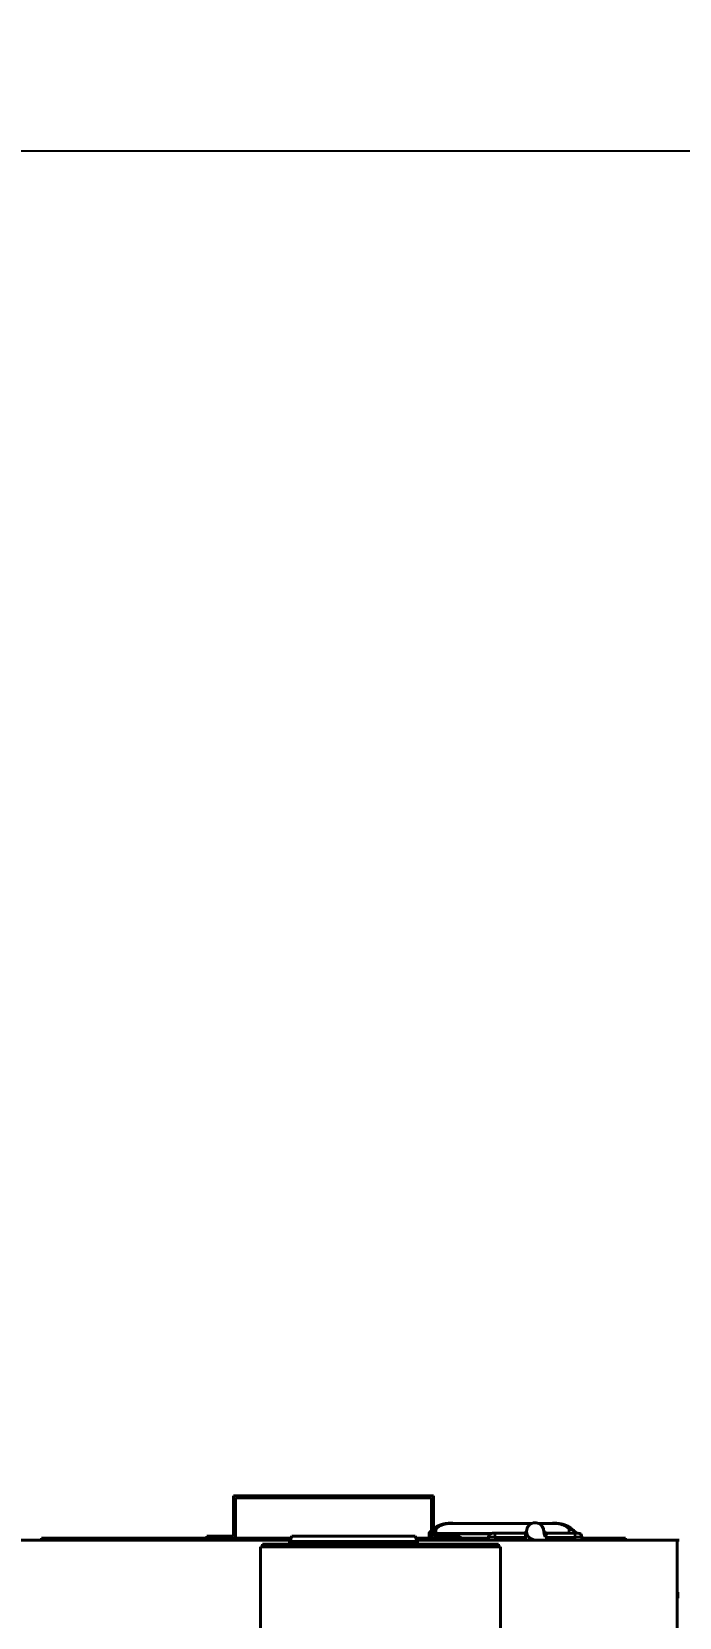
# Model space of a CAD drawing. Header units: millimetres. Extents: x 0 to 11890, y 0 to 8410.
# Drawn here: x 5685 to 6170, y 6522 to 7709 of the extents above; entities that cross this region are included whole.
import ezdxf

# ---------------------------------------------------------------- set-up
doc = ezdxf.new("R2010")
doc.units = ezdxf.units.MM
doc.header["$LTSCALE"] = 10
for name, color, linetype, lineweight in [('가시적인 것(ISO)', 3, 'Continuous', 40), ('가시적인 좁은 것(ISO)', 3, 'Continuous', 35), ('치수(ISO)', 2, 'Continuous', 25)]:
    doc.layers.add(name, color=color, linetype=linetype, lineweight=lineweight)
doc.styles.add('치수 텍스트_PSTEK_POSCO', font='isocp.shx')
doc.dimstyles.new('치수_PSTEK_POSCO', dxfattribs={"dimscale": 10, "dimtxt": 3, "dimasz": 2, "dimexe": 2, "dimexo": 2.5, "dimgap": 1, "dimtad": 1, "dimrnd": 1e-08, "dimdsep": 46, "dimtxsty": '치수 텍스트_PSTEK_POSCO', "dimcen": 0.09, "dimdle": 10, "dimclrd": 7, "dimclre": 7, "dimclrt": 2, "dimadec": 1, "dimazin": 2, "dimtfac": 1, "dimtmove": 0, "dimatfit": 3, "dimfxl": 0, "dimtolj": 1, "dimlwd": -1, "dimlwe": -1, "dimarcsym": 0})

# ---------------------------------------------------------------- blocks, each defined once
blk = doc.blocks.new('*D33')
at = {"layer": 'Defpoints', "color": 0}
for p in [(2184.8, 7619.6), (8116.8, 6944.6), (2184.8, 6219.6)]:
    blk.add_point(p, dxfattribs=at)
at = {"layer": '치수(ISO)', "color": 7}
for p, q in [((2184.8, 6269.6), (2184.8, 7659.6)), ((8116.8, 6994.6), (8116.8, 7659.6)), ((8076.8, 7619.6), (2224.8, 7619.6))]:
    blk.add_line(p, q, dxfattribs=at)
for points in [[(2224.8, 7626.3), (2224.8, 7612.9), (2184.8, 7619.6)], [(8076.8, 7626.3), (8076.8, 7612.9), (8116.8, 7619.6)]]:
    blk.add_solid(points, dxfattribs=at)
at = {"layer": '치수(ISO)', "color": 2, "insert": (5073.9, 7669.6), "char_height": 60, "attachment_point": 4, "style": '치수 텍스트_PSTEK_POSCO'}
blk.add_mtext('\\A1;5932', dxfattribs=at)

msp = doc.modelspace()

# ---------------------------------------------------------------- linework, layer by layer
at = {"layer": '가시적인 것(ISO)'}
for p, q in [((5836.076, 6612.597), (5836.076, 6582.597)), ((5986.076, 6612.597), (5836.076, 6612.597)), ((5837.576, 6611.097), (5984.576, 6611.097)), ((5837.576, 6581.097), (5837.576, 6611.097)), ((5984.576, 6611.097), (5984.576, 6581.097)), ((5986.076, 6582.597), (5986.076, 6612.597)), ((6000.429, 6592.097), (5997.026, 6592.097)), ((6059.45, 6591.926), (6002.826, 6591.926)), ((6072.826, 6591.926), (6065.203, 6591.926)), ((6078.627, 6592.097), (6075.224, 6592.097)), ((5203.826, 6579.597), (5878.537, 6579.597)), ((5695.076, 6581.097), (5692.076, 6581.097)), ((5692.076, 6581.097), (5692.076, 6579.597)), ((5695.076, 6579.597), (5695.076, 6581.097)), ((5719.076, 6581.097), (5695.076, 6581.097)), ((5719.076, 6581.097), (5721.076, 6581.097)), ((5719.076, 6579.597), (5719.076, 6581.097)), ((5721.076, 6581.097), (5879.229, 6581.097)), ((5721.076, 6581.097), (5721.076, 6579.597)), ((5816.076, 6582.597), (5816.076, 6581.097)), ((5836.076, 6582.597), (5816.076, 6582.597)), ((5879.076, 6580.766), (5878.076, 6578.597)), ((5878.076, 6578.597), (5878.076, 6576.597)), ((5879.076, 6578.597), (5878.076, 6578.597)), ((5879.92, 6582.597), (5879.076, 6580.766)), ((5973.076, 6578.597), (5879.076, 6578.597)), ((5879.92, 6582.597), (5972.232, 6582.597)), ((5972.232, 6582.597), (5973.076, 6580.766)), ((5972.924, 6581.097), (6027.326, 6581.097)), ((5973.076, 6580.766), (5974.076, 6578.597)), ((5974.076, 6578.597), (5973.076, 6578.597)), ((5973.615, 6579.597), (6168.826, 6579.597)), ((5974.076, 6578.597), (5974.076, 6576.597)), ((5982.826, 6581.308), (5982.826, 6585.109)), ((5982.826, 6581.097), (5982.826, 6581.308)), ((6006.076, 6582.597), (5986.076, 6582.597)), ((6006.076, 6581.097), (6006.076, 6582.597)), ((6027.326, 6581.797), (6027.326, 6579.597)), ((6032.326, 6584.797), (6030.326, 6584.797)), ((6032.326, 6584.797), (6055.126, 6584.797)), ((6055.126, 6581.797), (6055.126, 6584.797)), ((6055.126, 6579.597), (6055.126, 6581.797)), ((6070.798, 6584.797), (6092.326, 6584.797)), ((6094.326, 6584.797), (6092.326, 6584.797)), ((6092.826, 6585.109), (6092.826, 6584.797)), ((6097.326, 6579.597), (6097.326, 6581.797)), ((6097.326, 6581.097), (6101.076, 6581.097)), ((6101.076, 6581.097), (6103.076, 6581.097)), ((6101.076, 6579.597), (6101.076, 6581.097)), ((6127.076, 6581.097), (6103.076, 6581.097)), ((6103.076, 6581.097), (6103.076, 6579.597)), ((6130.076, 6581.097), (6127.076, 6581.097)), ((6127.076, 6581.097), (6127.076, 6579.597)), ((6130.076, 6579.597), (6130.076, 6581.097)), ((6168.826, 6579.597), (6170.326, 6579.597)), ((6168.826, 5809.597), (6168.826, 6579.597)), ((5856.326, 6574.597), (5856.326, 6404.597)), ((6036.326, 6574.597), (5856.326, 6574.597)), ((5857.826, 6576.597), (5857.826, 6574.597)), ((5857.826, 6576.597), (6034.826, 6576.597)), ((6034.826, 6576.597), (6034.826, 6574.597)), ((6036.326, 6574.597), (6036.326, 6404.597)), ((6170.326, 6539.597), (6168.826, 6539.597)), ((6168.826, 6537.597), (6170.326, 6537.597))]:
    msp.add_line(p, q, dxfattribs=at)
for centre, radius, start, end in [((6062.326, 6586.097), 6.5, 357.977759, 270), ((6030.326, 6581.797), 3, 90, 180), ((6053.855, 6586.797), 2, 270, 355.276174), ((6070.798, 6586.797), 2, 234.025126, 269.999092), ((6094.326, 6581.797), 3, 0, 90)]:
    msp.add_arc(centre, radius, start, end, dxfattribs=at)
for centre, start_param, end_param in [((6002.826, 6594.513), 4.38986158, 4.71238898), ((6072.826, 6594.513), 4.71238898, 5.03491638)]:
    msp.add_ellipse(centre, major_axis=(6, 0), ratio=0.43110948, start_param=start_param, end_param=end_param, dxfattribs=at)
for points, knots in [([(5986.076, 6588.118), (5986.15, 6588.178), (5986.225, 6588.237), (5986.301, 6588.297), (5986.305, 6588.301), (5986.31, 6588.305), (5986.315, 6588.309), (5986.396, 6588.373), (5986.479, 6588.437), (5986.564, 6588.502), (5986.587, 6588.519), (5986.61, 6588.537), (5986.634, 6588.555), (5986.701, 6588.605), (5986.769, 6588.656), (5986.838, 6588.707), (5986.883, 6588.74), (5986.929, 6588.773), (5986.975, 6588.806), (5987.025, 6588.842), (5987.075, 6588.878), (5987.126, 6588.913), (5987.197, 6588.963), (5987.27, 6589.013), (5987.344, 6589.063), (5987.372, 6589.082), (5987.4, 6589.101), (5987.429, 6589.12), (5987.455, 6589.138), (5987.481, 6589.155), (5987.507, 6589.172), (5987.533, 6589.19), (5987.56, 6589.207), (5987.586, 6589.224), (5987.639, 6589.258), (5987.692, 6589.293), (5987.746, 6589.327), (5987.818, 6589.372), (5987.89, 6589.417), (5987.964, 6589.461), (5988.001, 6589.484), (5988.039, 6589.506), (5988.077, 6589.529), (5988.115, 6589.551), (5988.154, 6589.574), (5988.193, 6589.597), (5988.211, 6589.607), (5988.229, 6589.617), (5988.247, 6589.628), (5988.269, 6589.64), (5988.29, 6589.653), (5988.312, 6589.665), (5988.319, 6589.669), (5988.326, 6589.673), (5988.333, 6589.677), (5988.337, 6589.679), (5988.34, 6589.68), (5988.343, 6589.682), (5988.353, 6589.688), (5988.363, 6589.694), (5988.373, 6589.699), (5988.389, 6589.708), (5988.405, 6589.717), (5988.42, 6589.725), (5988.425, 6589.728), (5988.43, 6589.731), (5988.435, 6589.733), (5988.516, 6589.778), (5988.598, 6589.822), (5988.681, 6589.866), (5988.712, 6589.882), (5988.743, 6589.898), (5988.773, 6589.913), (5988.908, 6589.983), (5989.045, 6590.05), (5989.183, 6590.115), (5989.267, 6590.155), (5989.352, 6590.195), (5989.437, 6590.233), (5989.458, 6590.243), (5989.479, 6590.252), (5989.5, 6590.261), (5989.522, 6590.271), (5989.543, 6590.281), (5989.565, 6590.29), (5989.608, 6590.309), (5989.651, 6590.328), (5989.693, 6590.346), (5989.862, 6590.419), (5990.033, 6590.489), (5990.206, 6590.557), (5990.222, 6590.563), (5990.237, 6590.569), (5990.253, 6590.575), (5990.406, 6590.635), (5990.561, 6590.692), (5990.718, 6590.749), (5990.821, 6590.786), (5990.925, 6590.822), (5991.03, 6590.858), (5991.095, 6590.88), (5991.161, 6590.903), (5991.227, 6590.924), (5991.426, 6590.99), (5991.627, 6591.054), (5991.83, 6591.115), (5991.965, 6591.156), (5992.1, 6591.196), (5992.237, 6591.235), (5992.374, 6591.274), (5992.511, 6591.312), (5992.649, 6591.35), (5992.787, 6591.387), (5992.926, 6591.424), (5993.065, 6591.46), (5993.122, 6591.475), (5993.179, 6591.49), (5993.236, 6591.505), (5993.319, 6591.526), (5993.401, 6591.546), (5993.484, 6591.567), (5993.565, 6591.587), (5993.646, 6591.607), (5993.728, 6591.627), (5993.809, 6591.647), (5993.89, 6591.666), (5993.972, 6591.686), (5994.052, 6591.705), (5994.133, 6591.724), (5994.214, 6591.743), (5994.252, 6591.752), (5994.291, 6591.761), (5994.33, 6591.77)], [0.0076353653, 0.0076353653, 0.0076353653, 0.0076353653, 0.0080627236, 0.0080627236, 0.0080627236, 0.00808994, 0.00808994, 0.00808994, 0.0085456708, 0.0085456708, 0.0085456708, 0.0086710935, 0.0086710935, 0.0086710935, 0.0090286181, 0.0090286181, 0.0090286181, 0.0092610742, 0.0092610742, 0.0092610742, 0.0095115653, 0.0095115653, 0.0095115653, 0.009861555, 0.009861555, 0.009861555, 0.0099945126, 0.0099945126, 0.0099945126, 0.0101152494, 0.0101152494, 0.0101152494, 0.0102359862, 0.0102359862, 0.0102359862, 0.0104774599, 0.0104774599, 0.0104774599, 0.0107972599, 0.0107972599, 0.0107972599, 0.0109604071, 0.0109604071, 0.0109604071, 0.0111255149, 0.0111255149, 0.0111255149, 0.0112018807, 0.0112018807, 0.0112018807, 0.0112933576, 0.0112933576, 0.0112933576, 0.0113226176, 0.0113226176, 0.0113226176, 0.0113357059, 0.0113357059, 0.0113357059, 0.0113780836, 0.0113780836, 0.0113780836, 0.0114433544, 0.0114433544, 0.0114433544, 0.0114628077, 0.0114628077, 0.0114628077, 0.0118011854, 0.0118011854, 0.0118011854, 0.0119263016, 0.0119263016, 0.0119263016, 0.0124749653, 0.0124749653, 0.0124749653, 0.0128101568, 0.0128101568, 0.0128101568, 0.0128921962, 0.0128921962, 0.0128921962, 0.0129772245, 0.0129772245, 0.0129772245, 0.0131434916, 0.0131434916, 0.0131434916, 0.0137991929, 0.0137991929, 0.0137991929, 0.0138580907, 0.0138580907, 0.0138580907, 0.0144392572, 0.0144392572, 0.0144392572, 0.0148239852, 0.0148239852, 0.0148239852, 0.0150646662, 0.0150646662, 0.0150646662, 0.0157898797, 0.0157898797, 0.0157898797, 0.016272827, 0.016272827, 0.016272827, 0.0167557742, 0.0167557742, 0.0167557742, 0.0172387215, 0.0172387215, 0.0172387215, 0.0174366423, 0.0174366423, 0.0174366423, 0.0177216687, 0.0177216687, 0.0177216687, 0.0180010802, 0.0180010802, 0.0180010802, 0.0182794645, 0.0182794645, 0.0182794645, 0.0185552578, 0.0185552578, 0.0185552578, 0.0186875633, 0.0186875633, 0.0186875633, 0.0186875633]), ([(5994.33, 6591.77), (5994.379, 6591.782), (5994.428, 6591.793), (5994.526, 6591.815), (5994.575, 6591.825), (5994.624, 6591.836)], [0.0000001331, 0.0000001331, 0.0000001331, 0.0000001331, 0.0151822647, 0.0151822647, 0.0303643538, 0.0303643538, 0.0303643538, 0.0303643538]), ([(5994.624, 6591.836), (5994.715, 6591.855), (5994.805, 6591.873), (5994.895, 6591.89), (5994.987, 6591.907), (5995.079, 6591.924), (5995.17, 6591.939), (5995.263, 6591.955), (5995.356, 6591.969), (5995.449, 6591.983), (5995.5, 6591.99), (5995.55, 6591.997), (5995.601, 6592.003), (5995.673, 6592.013), (5995.746, 6592.022), (5995.819, 6592.03), (5995.888, 6592.037), (5995.957, 6592.044), (5996.026, 6592.051), (5996.054, 6592.053), (5996.082, 6592.056), (5996.111, 6592.058), (5996.148, 6592.061), (5996.186, 6592.064), (5996.223, 6592.067), (5996.24, 6592.068), (5996.258, 6592.07), (5996.275, 6592.071), (5996.289, 6592.072), (5996.302, 6592.073), (5996.316, 6592.074), (5996.33, 6592.075), (5996.344, 6592.075), (5996.357, 6592.076), (5996.375, 6592.077), (5996.392, 6592.078), (5996.41, 6592.079), (5996.42, 6592.08), (5996.43, 6592.081), (5996.44, 6592.081), (5996.489, 6592.084), (5996.537, 6592.086), (5996.586, 6592.088), (5996.641, 6592.09), (5996.697, 6592.092), (5996.752, 6592.094), (5996.759, 6592.094), (5996.766, 6592.094), (5996.772, 6592.094), (5996.818, 6592.095), (5996.863, 6592.096), (5996.909, 6592.096), (5996.957, 6592.097), (5997.006, 6592.097), (5997.055, 6592.097), (5997.1, 6592.097), (5997.146, 6592.097), (5997.191, 6592.096), (5997.196, 6592.096), (5997.202, 6592.096), (5997.207, 6592.096), (5997.212, 6592.095), (5997.218, 6592.095), (5997.223, 6592.095), (5997.228, 6592.095), (5997.233, 6592.095), (5997.239, 6592.095), (5997.244, 6592.095), (5997.249, 6592.095), (5997.254, 6592.095), (5997.26, 6592.095), (5997.265, 6592.094), (5997.27, 6592.094), (5997.31, 6592.093), (5997.351, 6592.092), (5997.391, 6592.091), (5997.428, 6592.09), (5997.465, 6592.088), (5997.501, 6592.087), (5997.535, 6592.085), (5997.569, 6592.084), (5997.602, 6592.082), (5997.633, 6592.08), (5997.663, 6592.079), (5997.693, 6592.077), (5997.72, 6592.075), (5997.747, 6592.074), (5997.774, 6592.072), (5997.798, 6592.07), (5997.822, 6592.069), (5997.846, 6592.067), (5997.866, 6592.066), (5997.887, 6592.064), (5997.908, 6592.063), (5997.926, 6592.061), (5997.943, 6592.06), (5997.962, 6592.06), (5997.97, 6592.059), (5997.979, 6592.059), (5997.988, 6592.059)], [0, 0, 0, 0, 0.00027823655, 0.00027823655, 0.00027823655, 0.00056055414, 0.00056055414, 0.00056055414, 0.00084643226, 0.00084643226, 0.00084643226, 0.00100137302, 0.00100137302, 0.00100137302, 0.00122492839, 0.00122492839, 0.00122492839, 0.00143770869, 0.00143770869, 0.00143770869, 0.00152416516, 0.00152416516, 0.00152416516, 0.00163983965, 0.00163983965, 0.00163983965, 0.00169287434, 0.00169287434, 0.00169287434, 0.00173515284, 0.00173515284, 0.00173515284, 0.00177747672, 0.00177747672, 0.00177747672, 0.00183143046, 0.00183143046, 0.00183143046, 0.00186228499, 0.00186228499, 0.00186228499, 0.00201257592, 0.00201257592, 0.00201257592, 0.00218335714, 0.00218335714, 0.00218335714, 0.00220382932, 0.00220382932, 0.00220382932, 0.0023438397, 0.0023438397, 0.0023438397, 0.00249407501, 0.00249407501, 0.00249407501, 0.00263410184, 0.00263410184, 0.00263410184, 0.00265034164, 0.00265034164, 0.00265034164, 0.00266658893, 0.00266658893, 0.00266658893, 0.0026828443, 0.0026828443, 0.0026828443, 0.00269910837, 0.00269910837, 0.00269910837, 0.0027153818, 0.0027153818, 0.0027153818, 0.00283895851, 0.00283895851, 0.00283895851, 0.00295237944, 0.00295237944, 0.00295237944, 0.00305565196, 0.00305565196, 0.00305565196, 0.00314878339, 0.00314878339, 0.00314878339, 0.00323179407, 0.00323179407, 0.00323179407, 0.00330475376, 0.00330475376, 0.00330475376, 0.00336790145, 0.00336790145, 0.00336790145, 0.00342214473, 0.00342214473, 0.00342214473, 0.00344877406, 0.00344877406, 0.00344877406, 0.00344877406]), ([(6000.925, 6592.059), (6000.873, 6592.066), (6000.822, 6592.073), (6000.649, 6592.091), (6000.534, 6592.097), (6000.428, 6592.097)], [-0.8837837575, -0.8837837575, -0.8837837575, -0.8837837575, -0.8647381221, -0.8647381221, -0.8177466295, -0.8177466295, -0.8177466295, -0.8177466295]), ([(6075.224, 6592.097), (6075.089, 6592.097), (6074.95, 6592.087), (6074.784, 6592.067), (6074.756, 6592.063), (6074.728, 6592.059)], [0.6774286242, 0.6774286242, 0.6774286242, 0.6774286242, 0.7448880634, 0.7448880634, 0.7581753355, 0.7581753355, 0.7581753355, 0.7581753355]), ([(6077.665, 6592.059), (6077.859, 6592.059), (6078.437, 6592.134), (6079.915, 6592.035), (6080.471, 6591.953), (6081.028, 6591.836)], [-0.448733772, -0.448733772, -0.448733772, -0.448733772, -0.171852754, -0.171852754, -0.000001027, -0.000001027, -0.000001027, -0.000001027]), ([(6081.028, 6591.836), (6081.078, 6591.825), (6081.127, 6591.815), (6081.225, 6591.793), (6081.274, 6591.782), (6081.323, 6591.77)], [0.0000017876, 0.0000017876, 0.0000017876, 0.0000017876, 0.0151835191, 0.0151835191, 0.0303656203, 0.0303656203, 0.0303656203, 0.0303656203]), ([(6081.323, 6591.77), (6081.362, 6591.761), (6081.4, 6591.752), (6081.439, 6591.743), (6081.52, 6591.724), (6081.601, 6591.705), (6081.681, 6591.686), (6081.763, 6591.666), (6081.844, 6591.647), (6081.925, 6591.627), (6082.006, 6591.607), (6082.087, 6591.587), (6082.168, 6591.567), (6082.251, 6591.546), (6082.334, 6591.526), (6082.417, 6591.505), (6082.752, 6591.419), (6083.085, 6591.33), (6083.414, 6591.235), (6083.756, 6591.138), (6084.093, 6591.034), (6084.426, 6590.924), (6084.494, 6590.902), (6084.563, 6590.879), (6084.631, 6590.855), (6084.733, 6590.82), (6084.834, 6590.785), (6084.935, 6590.749), (6085.097, 6590.691), (6085.257, 6590.631), (6085.415, 6590.569), (6085.426, 6590.565), (6085.436, 6590.561), (6085.447, 6590.557), (6085.468, 6590.548), (6085.49, 6590.54), (6085.512, 6590.531), (6085.544, 6590.518), (6085.576, 6590.505), (6085.608, 6590.493), (6085.672, 6590.467), (6085.735, 6590.441), (6085.799, 6590.414), (6085.853, 6590.392), (6085.906, 6590.369), (6085.959, 6590.346), (6086.002, 6590.328), (6086.045, 6590.309), (6086.088, 6590.29), (6086.117, 6590.277), (6086.146, 6590.265), (6086.174, 6590.252), (6086.188, 6590.246), (6086.202, 6590.239), (6086.216, 6590.233), (6086.301, 6590.195), (6086.386, 6590.155), (6086.47, 6590.115), (6086.616, 6590.046), (6086.76, 6589.975), (6086.901, 6589.902), (6086.925, 6589.89), (6086.948, 6589.878), (6086.972, 6589.866), (6087.055, 6589.822), (6087.137, 6589.778), (6087.218, 6589.733), (6087.23, 6589.727), (6087.241, 6589.721), (6087.252, 6589.715), (6087.261, 6589.709), (6087.27, 6589.704), (6087.28, 6589.699), (6087.285, 6589.696), (6087.29, 6589.693), (6087.295, 6589.69), (6087.3, 6589.688), (6087.305, 6589.685), (6087.31, 6589.682), (6087.32, 6589.677), (6087.329, 6589.672), (6087.339, 6589.666), (6087.367, 6589.65), (6087.396, 6589.634), (6087.424, 6589.617), (6087.436, 6589.611), (6087.448, 6589.604), (6087.46, 6589.597), (6087.504, 6589.571), (6087.548, 6589.545), (6087.592, 6589.519), (6087.625, 6589.5), (6087.657, 6589.48), (6087.689, 6589.461), (6087.763, 6589.417), (6087.835, 6589.372), (6087.906, 6589.327), (6087.909, 6589.325), (6087.913, 6589.323), (6087.916, 6589.321), (6088.022, 6589.254), (6088.125, 6589.187), (6088.226, 6589.119), (6088.254, 6589.1), (6088.282, 6589.082), (6088.309, 6589.063), (6088.382, 6589.014), (6088.453, 6588.965), (6088.524, 6588.915), (6088.576, 6588.879), (6088.627, 6588.843), (6088.678, 6588.806), (6088.722, 6588.774), (6088.766, 6588.743), (6088.809, 6588.711), (6088.856, 6588.676), (6088.902, 6588.642), (6088.948, 6588.608), (6088.971, 6588.591), (6088.994, 6588.574), (6089.017, 6588.556), (6089.04, 6588.539), (6089.062, 6588.522), (6089.085, 6588.505), (6089.171, 6588.439), (6089.255, 6588.374), (6089.338, 6588.309), (6089.341, 6588.306), (6089.345, 6588.303), (6089.349, 6588.3), (6089.435, 6588.232), (6089.52, 6588.164), (6089.603, 6588.097), (6089.614, 6588.087), (6089.626, 6588.078), (6089.638, 6588.068), (6089.686, 6588.029), (6089.734, 6587.989), (6089.781, 6587.95), (6089.803, 6587.931), (6089.825, 6587.913), (6089.847, 6587.895), (6089.872, 6587.874), (6089.897, 6587.853), (6089.921, 6587.832), (6089.976, 6587.786), (6090.03, 6587.74), (6090.084, 6587.694), (6090.12, 6587.663), (6090.156, 6587.632), (6090.191, 6587.601), (6090.232, 6587.566), (6090.272, 6587.531), (6090.313, 6587.496), (6090.359, 6587.455), (6090.404, 6587.415), (6090.449, 6587.375), (6090.533, 6587.3), (6090.616, 6587.226), (6090.697, 6587.152), (6090.715, 6587.136), (6090.733, 6587.12), (6090.751, 6587.103), (6090.893, 6586.974), (6091.032, 6586.846), (6091.167, 6586.718), (6091.304, 6586.59), (6091.438, 6586.463), (6091.569, 6586.337)], [0, 0, 0, 0, 0.0001328747, 0.0001328747, 0.0001328747, 0.0004097957, 0.0004097957, 0.0004097957, 0.0006892217, 0.0006892217, 0.0006892217, 0.0009688661, 0.0009688661, 0.0009688661, 0.0012553965, 0.0012553965, 0.0012553965, 0.0024185461, 0.0024185461, 0.0024185461, 0.003626436, 0.003626436, 0.003626436, 0.0038754645, 0.0038754645, 0.0038754645, 0.0042487087, 0.0042487087, 0.0042487087, 0.0048443307, 0.0048443307, 0.0048443307, 0.0048840787, 0.0048840787, 0.0048840787, 0.0049654389, 0.0049654389, 0.0049654389, 0.0050865472, 0.0050865472, 0.0050865472, 0.0053287637, 0.0053287637, 0.0053287637, 0.0055348703, 0.0055348703, 0.0055348703, 0.0057005317, 0.0057005317, 0.0057005317, 0.0058131968, 0.0058131968, 0.0058131968, 0.0058671231, 0.0058671231, 0.0058671231, 0.0062020465, 0.0062020465, 0.0062020465, 0.0067820629, 0.0067820629, 0.0067820629, 0.0068781566, 0.0068781566, 0.0068781566, 0.0072192097, 0.0072192097, 0.0072192097, 0.007266496, 0.007266496, 0.007266496, 0.0073047636, 0.0073047636, 0.0073047636, 0.0073270501, 0.0073270501, 0.0073270501, 0.0073475855, 0.0073475855, 0.0073475855, 0.0073876043, 0.0073876043, 0.0073876043, 0.0075087125, 0.0075087125, 0.0075087125, 0.0075603287, 0.0075603287, 0.0075603287, 0.007750929, 0.007750929, 0.007750929, 0.0078939389, 0.0078939389, 0.0078939389, 0.0082199862, 0.0082199862, 0.0082199862, 0.0082353621, 0.0082353621, 0.0082353621, 0.0087197952, 0.0087197952, 0.0087197952, 0.0088525226, 0.0088525226, 0.0088525226, 0.0092042282, 0.0092042282, 0.0092042282, 0.0094631767, 0.0094631767, 0.0094631767, 0.0096886613, 0.0096886613, 0.0096886613, 0.0099308778, 0.0099308778, 0.0099308778, 0.0100519861, 0.0100519861, 0.0100519861, 0.0101730944, 0.0101730944, 0.0101730944, 0.0106363103, 0.0106363103, 0.0106363103, 0.0106575274, 0.0106575274, 0.0106575274, 0.0111419605, 0.0111419605, 0.0111419605, 0.0112097026, 0.0112097026, 0.0112097026, 0.0114939747, 0.0114939747, 0.0114939747, 0.0116263936, 0.0116263936, 0.0116263936, 0.0117765721, 0.0117765721, 0.0117765721, 0.0121108266, 0.0121108266, 0.0121108266, 0.012337126, 0.012337126, 0.012337126, 0.0125952597, 0.0125952597, 0.0125952597, 0.0128921487, 0.0128921487, 0.0128921487, 0.013442277, 0.013442277, 0.013442277, 0.0135641258, 0.0135641258, 0.0135641258, 0.014529867, 0.014529867, 0.014529867, 0.0155018581, 0.0155018581, 0.0155018581, 0.0155018581]), ([(5982.826, 6585.109), (5982.826, 6585.109), (5982.826, 6585.109), (5982.826, 6585.109), (5982.826, 6585.109), (5982.826, 6585.109), (5982.826, 6585.109), (5982.826, 6585.109), (5982.826, 6585.109), (5982.827, 6585.109), (5982.827, 6585.11), (5982.839, 6585.121), (5982.888, 6585.17), (5983.108, 6585.387), (5983.259, 6585.537), (5983.596, 6585.866), (5983.69, 6585.957), (5983.885, 6586.147), (5983.98, 6586.238), (5984.084, 6586.337)], [-0.591889006, -0.591889006, -0.591889006, -0.591889006, -0.591418392, -0.591418392, -0.590885623, -0.590885623, -0.589695788, -0.589695788, -0.58600408, -0.58600408, -0.554956397, -0.554956397, -0.296472623, -0.296472623, -0.10710822, -0.10710822, -0.047329781, -0.047329781, -0.000001, -0.000001, -0.000001, -0.000001]), ([(5984.084, 6586.337), (5984.215, 6586.463), (5984.348, 6586.59), (5984.484, 6586.717), (5984.515, 6586.746), (5984.546, 6586.775), (5984.576, 6586.804)], [0.00323325097, 0.00323325097, 0.00323325097, 0.00323325097, 0.00419914549, 0.00419914549, 0.00419914549, 0.00441615388, 0.00441615388, 0.00441615388, 0.00441615388]), ([(5984.084, 6586.337), (5984.143, 6586.394), (5984.204, 6586.449), (5984.266, 6586.502), (5984.328, 6586.555), (5984.392, 6586.607), (5984.457, 6586.656), (5984.496, 6586.686), (5984.536, 6586.715), (5984.576, 6586.744)], [0, 0, 0, 0, 0.000266831173, 0.000266831173, 0.000266831173, 0.000533662347, 0.000533662347, 0.000533662347, 0.000694347532, 0.000694347532, 0.000694347532, 0.000694347532]), ([(5986.076, 6587.437), (5986.14, 6587.454), (5986.204, 6587.469), (5986.268, 6587.484), (5986.434, 6587.52), (5986.603, 6587.549), (5986.775, 6587.569), (5986.818, 6587.574), (5986.862, 6587.579), (5986.905, 6587.583), (5986.927, 6587.585), (5986.948, 6587.587), (5986.97, 6587.589), (5986.992, 6587.59), (5987.014, 6587.592), (5987.036, 6587.594), (5987.123, 6587.599), (5987.211, 6587.603), (5987.298, 6587.605), (5987.386, 6587.606), (5987.474, 6587.606), (5987.562, 6587.603), (5987.606, 6587.602), (5987.65, 6587.6), (5987.694, 6587.597), (5987.716, 6587.596), (5987.738, 6587.595), (5987.76, 6587.593), (5987.771, 6587.592), (5987.783, 6587.592), (5987.794, 6587.591), (5987.797, 6587.591), (5987.8, 6587.59), (5987.804, 6587.59), (5987.812, 6587.59), (5987.819, 6587.589), (5987.826, 6587.588)], [0.00246152495, 0.00246152495, 0.00246152495, 0.00246152495, 0.00266831173, 0.00266831173, 0.00266831173, 0.00320197408, 0.00320197408, 0.00320197408, 0.00333538967, 0.00333538967, 0.00333538967, 0.00340209746, 0.00340209746, 0.00340209746, 0.00346880525, 0.00346880525, 0.00346880525, 0.00373563643, 0.00373563643, 0.00373563643, 0.0040024676, 0.0040024676, 0.0040024676, 0.00413588319, 0.00413588319, 0.00413588319, 0.00420259098, 0.00420259098, 0.00420259098, 0.00423594488, 0.00423594488, 0.00423594488, 0.00424636797, 0.00424636797, 0.00424636797, 0.00426929877, 0.00426929877, 0.00426929877, 0.00426929877]), ([(6055.03, 6585.179), (6055.205, 6585.305), (6055.361, 6585.463), (6055.609, 6585.813), (6055.705, 6586.008), (6055.798, 6586.311), (6055.821, 6586.416), (6055.837, 6586.531), (6055.839, 6586.543), (6055.842, 6586.565), (6055.843, 6586.575), (6055.844, 6586.588), (6055.845, 6586.591), (6055.846, 6586.6), (6055.846, 6586.605), (6055.847, 6586.611), (6055.847, 6586.614), (6055.847, 6586.62), (6055.848, 6586.621), (6055.848, 6586.624), (6055.848, 6586.624), (6055.848, 6586.624)], [0, 0, 0, 0, 0.064843294, 0.064843294, 0.128529116, 0.128529116, 0.160054843, 0.160054843, 0.163878296, 0.163878296, 0.167216, 0.167216, 0.168825686, 0.168825686, 0.172073452, 0.172073452, 0.175396283, 0.175396283, 0.182808167, 0.182808167, 0.190917639, 0.190917639, 0.190917639, 0.190917639]), ([(6069.659, 6581.797), (6069.658, 6581.817), (6069.656, 6581.852), (6069.614, 6582.549), (6069.426, 6583.172), (6069.073, 6584.28), (6068.793, 6585.047), (6068.822, 6585.868)], [-0.006035879, -0.006035879, -0.006035879, -0.006035879, 0, 0, 0.203454933, 0.203454933, 0.565106232, 0.565106232, 0.565106232, 0.565106232]), ([(6068.805, 6586.624), (6068.805, 6586.625), (6068.805, 6586.626), (6068.807, 6586.608), (6068.807, 6586.605), (6068.808, 6586.598), (6068.808, 6586.594), (6068.809, 6586.582), (6068.81, 6586.576), (6068.812, 6586.554), (6068.814, 6586.537), (6068.819, 6586.505), (6068.821, 6586.489), (6068.832, 6586.423), (6068.842, 6586.373), (6068.888, 6586.185), (6068.938, 6586.048), (6069.094, 6585.728), (6069.219, 6585.551), (6069.446, 6585.319), (6069.532, 6585.245), (6069.623, 6585.179)], [0.006571453, 0.006571453, 0.006571453, 0.006571453, 0.024568586, 0.024568586, 0.027156092, 0.027156092, 0.029630405, 0.029630405, 0.032114934, 0.032114934, 0.037101459, 0.037101459, 0.042125304, 0.042125304, 0.05719753, 0.05719753, 0.100328187, 0.100328187, 0.163937872, 0.163937872, 0.197685019, 0.197685019, 0.197685019, 0.197685019]), ([(6091.569, 6586.337), (6091.51, 6586.394), (6091.449, 6586.449), (6091.387, 6586.502), (6091.325, 6586.555), (6091.261, 6586.607), (6091.196, 6586.656), (6091.065, 6586.755), (6090.929, 6586.847), (6090.788, 6586.931), (6090.717, 6586.973), (6090.645, 6587.014), (6090.571, 6587.052), (6090.497, 6587.091), (6090.422, 6587.128), (6090.346, 6587.163), (6090.327, 6587.172), (6090.307, 6587.18), (6090.288, 6587.189), (6090.269, 6587.197), (6090.249, 6587.206), (6090.23, 6587.214), (6090.191, 6587.23), (6090.152, 6587.246), (6090.112, 6587.262), (6090.034, 6587.293), (6089.954, 6587.321), (6089.874, 6587.348), (6089.714, 6587.402), (6089.551, 6587.447), (6089.385, 6587.484), (6089.218, 6587.52), (6089.049, 6587.549), (6088.877, 6587.569), (6088.834, 6587.574), (6088.791, 6587.579), (6088.748, 6587.583), (6088.726, 6587.585), (6088.704, 6587.587), (6088.683, 6587.589), (6088.661, 6587.59), (6088.639, 6587.592), (6088.617, 6587.594), (6088.53, 6587.599), (6088.442, 6587.603), (6088.355, 6587.605), (6088.267, 6587.606), (6088.179, 6587.606), (6088.091, 6587.603), (6088.047, 6587.602), (6088.003, 6587.6), (6087.959, 6587.597), (6087.937, 6587.596), (6087.915, 6587.595), (6087.892, 6587.593), (6087.881, 6587.592), (6087.87, 6587.592), (6087.859, 6587.591), (6087.856, 6587.591), (6087.852, 6587.59), (6087.849, 6587.59), (6087.841, 6587.59), (6087.834, 6587.589), (6087.826, 6587.588)], [0, 0, 0, 0, 0.00026683829, 0.00026683829, 0.00026683829, 0.00053367658, 0.00053367658, 0.00053367658, 0.00106735317, 0.00106735317, 0.00106735317, 0.00133419146, 0.00133419146, 0.00133419146, 0.00160102975, 0.00160102975, 0.00160102975, 0.00166773933, 0.00166773933, 0.00166773933, 0.0017344489, 0.0017344489, 0.0017344489, 0.00186786804, 0.00186786804, 0.00186786804, 0.00213470634, 0.00213470634, 0.00213470634, 0.00266838292, 0.00266838292, 0.00266838292, 0.0032020595, 0.0032020595, 0.0032020595, 0.00333547865, 0.00333547865, 0.00333547865, 0.00340218822, 0.00340218822, 0.00340218822, 0.0034688978, 0.0034688978, 0.0034688978, 0.00373573609, 0.00373573609, 0.00373573609, 0.00400257438, 0.00400257438, 0.00400257438, 0.00413599353, 0.00413599353, 0.00413599353, 0.0042027031, 0.0042027031, 0.0042027031, 0.00423605789, 0.00423605789, 0.00423605789, 0.00424648126, 0.00424648126, 0.00424648126, 0.00426941267, 0.00426941267, 0.00426941267, 0.00426941267]), ([(6091.569, 6586.337), (6091.673, 6586.238), (6091.767, 6586.147), (6091.963, 6585.958), (6092.056, 6585.866), (6092.393, 6585.537), (6092.544, 6585.387), (6092.764, 6585.17), (6092.814, 6585.121), (6092.825, 6585.11), (6092.826, 6585.109), (6092.826, 6585.109), (6092.826, 6585.109), (6092.826, 6585.109), (6092.826, 6585.109), (6092.826, 6585.109), (6092.826, 6585.109), (6092.826, 6585.109), (6092.826, 6585.109), (6092.826, 6585.109)], [0.000001, 0.000001, 0.000001, 0.000001, 0.047309727, 0.047309727, 0.107054988, 0.107054988, 0.296305077, 0.296305077, 0.554929017, 0.554929017, 0.585997745, 0.585997745, 0.589691427, 0.589691427, 0.590881449, 0.590881449, 0.591414421, 0.591414421, 0.591885181, 0.591885181, 0.591885181, 0.591885181])]:
    msp.add_open_spline(points, degree=3, knots=knots, dxfattribs=at)
msp.add_open_spline([(6055.848, 6586.632), (6055.848, 6586.632), (6055.848, 6586.629), (6055.848, 6586.624)], degree=3, dxfattribs=at)
at = {"layer": '가시적인 좁은 것(ISO)'}
for p, q in [((5997.988, 6592.059), (6000.925, 6592.059)), ((6074.728, 6592.059), (6077.665, 6592.059)), ((5879.076, 6580.766), (5879.076, 6578.597)), ((5879.076, 6578.597), (5879.076, 6576.597)), ((5973.076, 6580.766), (5973.076, 6578.597)), ((5973.076, 6578.597), (5973.076, 6576.597)), ((5987.826, 6587.588), (5987.826, 6584.727)), ((5987.826, 6584.268), (5987.826, 6584.727)), ((5987.826, 6584.727), (6029.683, 6584.727)), ((5987.826, 6584.268), (5987.826, 6582.597)), ((5987.826, 6584.268), (6028.625, 6584.268)), ((6032.326, 6581.797), (6027.326, 6581.797)), ((6032.326, 6581.797), (6032.326, 6584.797)), ((6032.326, 6581.797), (6055.126, 6581.797)), ((6032.326, 6581.797), (6032.326, 6579.597)), ((6069.659, 6581.797), (6092.326, 6581.797)), ((6070.806, 6584.727), (6070.807, 6584.727)), ((6087.826, 6584.797), (6087.826, 6587.588)), ((6092.326, 6581.797), (6092.326, 6584.797)), ((6092.326, 6579.597), (6092.326, 6581.797)), ((6097.326, 6581.797), (6092.326, 6581.797)), ((6168.826, 6537.097), (6170.326, 6537.097))]:
    msp.add_line(p, q, dxfattribs=at)
for ratio, start_param, end_param in [(0.68390426, 2.27838076, 3.14159265), (0.59207435, 2.27838076, 3.14159265), (0.68390426, 1.57079633, 1.92836743), (0.59207435, 1.57079633, 1.92836743)]:
    msp.add_ellipse((5987.826, 6581.308), major_axis=(5, 0), ratio=ratio, start_param=start_param, end_param=end_param, dxfattribs=at)
for points, knots in [([(5997.988, 6592.059), (5997.714, 6591.998), (5997.44, 6591.937), (5997.167, 6591.876), (5997.091, 6591.859), (5997.015, 6591.843), (5996.94, 6591.826), (5996.932, 6591.824), (5996.924, 6591.822), (5996.917, 6591.821), (5996.905, 6591.818), (5996.894, 6591.816), (5996.883, 6591.813), (5996.873, 6591.811), (5996.864, 6591.809), (5996.854, 6591.807), (5996.845, 6591.805), (5996.836, 6591.803), (5996.826, 6591.801), (5996.788, 6591.792), (5996.75, 6591.784), (5996.713, 6591.775), (5996.709, 6591.775), (5996.706, 6591.774), (5996.703, 6591.773), (5996.56, 6591.741), (5996.417, 6591.709), (5996.274, 6591.677), (5996.269, 6591.676), (5996.264, 6591.675), (5996.259, 6591.674), (5995.979, 6591.611), (5995.7, 6591.547), (5995.423, 6591.483), (5995.401, 6591.478), (5995.379, 6591.472), (5995.358, 6591.467), (5995.283, 6591.45), (5995.208, 6591.432), (5995.134, 6591.414), (5995.06, 6591.397), (5994.986, 6591.379), (5994.912, 6591.361), (5994.803, 6591.334), (5994.694, 6591.307), (5994.585, 6591.28), (5994.548, 6591.27), (5994.51, 6591.261), (5994.472, 6591.251), (5994.235, 6591.191), (5994, 6591.128), (5993.769, 6591.064), (5993.718, 6591.049), (5993.666, 6591.035), (5993.615, 6591.02), (5993.401, 6590.959), (5993.19, 6590.895), (5992.983, 6590.829), (5992.921, 6590.809), (5992.86, 6590.789), (5992.799, 6590.769), (5992.733, 6590.748), (5992.668, 6590.726), (5992.604, 6590.703), (5992.572, 6590.693), (5992.541, 6590.682), (5992.51, 6590.671), (5992.479, 6590.66), (5992.448, 6590.649), (5992.418, 6590.638), (5992.415, 6590.637), (5992.411, 6590.636), (5992.408, 6590.635), (5992.35, 6590.614), (5992.293, 6590.593), (5992.236, 6590.571), (5992.167, 6590.546), (5992.099, 6590.52), (5992.032, 6590.493), (5991.982, 6590.474), (5991.933, 6590.454), (5991.885, 6590.435), (5991.812, 6590.405), (5991.74, 6590.375), (5991.669, 6590.345), (5991.64, 6590.332), (5991.61, 6590.319), (5991.581, 6590.306), (5991.571, 6590.302), (5991.561, 6590.297), (5991.552, 6590.293), (5991.532, 6590.285), (5991.513, 6590.276), (5991.494, 6590.267), (5991.437, 6590.241), (5991.38, 6590.215), (5991.324, 6590.189), (5991.294, 6590.175), (5991.265, 6590.161), (5991.236, 6590.146), (5991.156, 6590.107), (5991.077, 6590.068), (5991, 6590.027), (5990.979, 6590.017), (5990.959, 6590.006), (5990.938, 6589.995), (5990.907, 6589.978), (5990.877, 6589.962), (5990.846, 6589.945), (5990.834, 6589.938), (5990.821, 6589.931), (5990.809, 6589.924), (5990.805, 6589.922), (5990.8, 6589.919), (5990.796, 6589.917), (5990.794, 6589.916), (5990.792, 6589.915), (5990.79, 6589.914), (5990.784, 6589.91), (5990.778, 6589.907), (5990.771, 6589.903), (5990.747, 6589.889), (5990.722, 6589.875), (5990.698, 6589.861), (5990.685, 6589.853), (5990.672, 6589.846), (5990.659, 6589.838), (5990.623, 6589.817), (5990.588, 6589.797), (5990.554, 6589.776), (5990.507, 6589.747), (5990.46, 6589.718), (5990.415, 6589.69), (5990.408, 6589.685), (5990.401, 6589.681), (5990.395, 6589.677), (5990.31, 6589.623), (5990.228, 6589.569), (5990.147, 6589.514), (5990.064, 6589.458), (5989.983, 6589.402), (5989.903, 6589.345), (5989.899, 6589.342), (5989.895, 6589.339), (5989.891, 6589.336), (5989.817, 6589.283), (5989.744, 6589.229), (5989.672, 6589.175), (5989.663, 6589.168), (5989.655, 6589.162), (5989.646, 6589.156), (5989.579, 6589.105), (5989.513, 6589.054), (5989.447, 6589.003), (5989.435, 6588.993), (5989.422, 6588.983), (5989.409, 6588.973), (5989.385, 6588.954), (5989.361, 6588.935), (5989.337, 6588.916), (5989.301, 6588.887), (5989.265, 6588.858), (5989.229, 6588.829), (5989.213, 6588.815), (5989.196, 6588.802), (5989.18, 6588.788), (5989.142, 6588.757), (5989.104, 6588.726), (5989.067, 6588.696), (5989.05, 6588.682), (5989.033, 6588.668), (5989.017, 6588.654), (5988.996, 6588.637), (5988.976, 6588.62), (5988.956, 6588.602), (5988.882, 6588.54), (5988.81, 6588.478), (5988.738, 6588.416), (5988.694, 6588.378), (5988.65, 6588.339), (5988.606, 6588.301), (5988.579, 6588.277), (5988.551, 6588.253), (5988.524, 6588.228), (5988.454, 6588.166), (5988.384, 6588.103), (5988.315, 6588.04), (5988.28, 6588.009), (5988.245, 6587.977), (5988.211, 6587.946), (5988.108, 6587.851), (5988.006, 6587.757), (5987.905, 6587.662), (5987.879, 6587.638), (5987.853, 6587.613), (5987.826, 6587.588)], [0, 0, 0, 0, 0.0009412255, 0.0009412255, 0.0009412255, 0.0012011928, 0.0012011928, 0.0012011928, 0.0012272639, 0.0012272639, 0.0012272639, 0.0012661847, 0.0012661847, 0.0012661847, 0.0012986806, 0.0012986806, 0.0012986806, 0.0013311765, 0.0013311765, 0.0013311765, 0.0014611614, 0.0014611614, 0.0014611614, 0.0014727167, 0.0014727167, 0.0014727167, 0.0019636223, 0.0019636223, 0.0019636223, 0.0019811478, 0.0019811478, 0.0019811478, 0.0029454334, 0.0029454334, 0.0029454334, 0.0030217146, 0.0030217146, 0.0030217146, 0.0032820081, 0.0032820081, 0.0032820081, 0.003542231, 0.003542231, 0.003542231, 0.0039272446, 0.0039272446, 0.0039272446, 0.0040620167, 0.0040620167, 0.0040620167, 0.0049090557, 0.0049090557, 0.0049090557, 0.0050979082, 0.0050979082, 0.0050979082, 0.0058908669, 0.0058908669, 0.0058908669, 0.0061276701, 0.0061276701, 0.0061276701, 0.0063817725, 0.0063817725, 0.0063817725, 0.0065044989, 0.0065044989, 0.0065044989, 0.0066272253, 0.0066272253, 0.0066272253, 0.0066398852, 0.0066398852, 0.0066398852, 0.006872678, 0.006872678, 0.006872678, 0.0071555951, 0.0071555951, 0.0071555951, 0.0073635836, 0.0073635836, 0.0073635836, 0.0076781939, 0.0076781939, 0.0076781939, 0.0078099074, 0.0078099074, 0.0078099074, 0.0078544892, 0.0078544892, 0.0078544892, 0.0079418769, 0.0079418769, 0.0079418769, 0.0082055993, 0.0082055993, 0.0082055993, 0.0083453948, 0.0083453948, 0.0083453948, 0.008731939, 0.008731939, 0.008731939, 0.0088363003, 0.0088363003, 0.0088363003, 0.0089945633, 0.0089945633, 0.0089945633, 0.0090601631, 0.0090601631, 0.0090601631, 0.0090817531, 0.0090817531, 0.0090817531, 0.0090929546, 0.0090929546, 0.0090929546, 0.0091257405, 0.0091257405, 0.0091257405, 0.0092568297, 0.0092568297, 0.0092568297, 0.0093272059, 0.0093272059, 0.0093272059, 0.009518765, 0.009518765, 0.009518765, 0.0097804074, 0.0097804074, 0.0097804074, 0.0098181115, 0.0098181115, 0.0098181115, 0.0103029418, 0.0103029418, 0.0103029418, 0.0107999226, 0.0107999226, 0.0107999226, 0.0108246397, 0.0108246397, 0.0108246397, 0.0112908282, 0.0112908282, 0.0112908282, 0.0113456533, 0.0113456533, 0.0113456533, 0.0117817338, 0.0117817338, 0.0117817338, 0.0118660986, 0.0118660986, 0.0118660986, 0.0120271866, 0.0120271866, 0.0120271866, 0.0122726394, 0.0122726394, 0.0122726394, 0.0123861759, 0.0123861759, 0.0123861759, 0.0126463561, 0.0126463561, 0.0126463561, 0.0127635449, 0.0127635449, 0.0127635449, 0.0129065121, 0.0129065121, 0.0129065121, 0.0134267047, 0.0134267047, 0.0134267047, 0.0137453561, 0.0137453561, 0.0137453561, 0.0139467735, 0.0139467735, 0.0139467735, 0.0144667371, 0.0144667371, 0.0144667371, 0.0147271672, 0.0147271672, 0.0147271672, 0.0155064085, 0.0155064085, 0.0155064085, 0.0157089784, 0.0157089784, 0.0157089784, 0.0157089784]), ([(6087.826, 6587.588), (6087.8, 6587.613), (6087.774, 6587.638), (6087.748, 6587.662), (6087.647, 6587.757), (6087.545, 6587.851), (6087.442, 6587.946), (6087.407, 6587.977), (6087.373, 6588.009), (6087.338, 6588.04), (6087.269, 6588.103), (6087.199, 6588.166), (6087.129, 6588.228), (6087.101, 6588.253), (6087.074, 6588.277), (6087.047, 6588.301), (6087.003, 6588.339), (6086.959, 6588.378), (6086.915, 6588.416), (6086.843, 6588.478), (6086.771, 6588.54), (6086.697, 6588.602), (6086.677, 6588.619), (6086.657, 6588.636), (6086.637, 6588.653), (6086.62, 6588.667), (6086.603, 6588.681), (6086.586, 6588.696), (6086.549, 6588.726), (6086.511, 6588.757), (6086.473, 6588.788), (6086.457, 6588.801), (6086.441, 6588.814), (6086.425, 6588.827), (6086.365, 6588.876), (6086.305, 6588.925), (6086.244, 6588.973), (6086.232, 6588.982), (6086.22, 6588.991), (6086.208, 6589.001), (6086.142, 6589.053), (6086.075, 6589.104), (6086.007, 6589.156), (6085.999, 6589.161), (6085.992, 6589.167), (6085.984, 6589.173), (6085.911, 6589.227), (6085.837, 6589.282), (6085.761, 6589.336), (6085.758, 6589.338), (6085.755, 6589.341), (6085.752, 6589.343), (6085.673, 6589.399), (6085.593, 6589.455), (6085.511, 6589.511), (6085.429, 6589.567), (6085.345, 6589.622), (6085.259, 6589.677), (6085.252, 6589.681), (6085.245, 6589.685), (6085.238, 6589.69), (6085.193, 6589.718), (6085.146, 6589.747), (6085.099, 6589.776), (6085.064, 6589.797), (6085.028, 6589.818), (6084.992, 6589.839), (6084.98, 6589.847), (6084.967, 6589.854), (6084.955, 6589.861), (6084.931, 6589.875), (6084.906, 6589.889), (6084.882, 6589.903), (6084.875, 6589.907), (6084.869, 6589.91), (6084.863, 6589.914), (6084.859, 6589.915), (6084.856, 6589.917), (6084.852, 6589.919), (6084.85, 6589.921), (6084.847, 6589.922), (6084.844, 6589.924), (6084.832, 6589.931), (6084.819, 6589.938), (6084.807, 6589.945), (6084.774, 6589.963), (6084.741, 6589.981), (6084.708, 6589.998), (6084.69, 6590.008), (6084.671, 6590.018), (6084.653, 6590.027), (6084.572, 6590.07), (6084.489, 6590.112), (6084.404, 6590.153), (6084.379, 6590.165), (6084.354, 6590.177), (6084.329, 6590.189), (6084.301, 6590.202), (6084.272, 6590.215), (6084.244, 6590.229), (6084.217, 6590.241), (6084.189, 6590.253), (6084.162, 6590.266), (6084.148, 6590.272), (6084.134, 6590.278), (6084.121, 6590.285), (6084.107, 6590.291), (6084.093, 6590.297), (6084.079, 6590.303), (6084.076, 6590.304), (6084.074, 6590.305), (6084.072, 6590.306), (6084.042, 6590.319), (6084.013, 6590.332), (6083.984, 6590.345), (6083.865, 6590.395), (6083.744, 6590.445), (6083.621, 6590.493), (6083.543, 6590.524), (6083.464, 6590.554), (6083.384, 6590.584), (6083.338, 6590.601), (6083.291, 6590.618), (6083.245, 6590.635), (6083.116, 6590.681), (6082.986, 6590.725), (6082.854, 6590.769), (6082.784, 6590.792), (6082.714, 6590.815), (6082.643, 6590.838), (6082.445, 6590.901), (6082.243, 6590.961), (6082.037, 6591.02), (6081.979, 6591.037), (6081.921, 6591.053), (6081.863, 6591.07), (6081.639, 6591.132), (6081.411, 6591.192), (6081.181, 6591.251), (6081.138, 6591.262), (6081.095, 6591.273), (6081.052, 6591.284), (6080.949, 6591.31), (6080.845, 6591.335), (6080.741, 6591.361), (6080.667, 6591.379), (6080.593, 6591.397), (6080.519, 6591.414), (6080.444, 6591.432), (6080.37, 6591.45), (6080.295, 6591.467), (6080.27, 6591.473), (6080.244, 6591.479), (6080.218, 6591.485), (6079.945, 6591.549), (6079.67, 6591.612), (6079.394, 6591.674), (6079.386, 6591.676), (6079.379, 6591.677), (6079.371, 6591.679), (6079.229, 6591.711), (6079.087, 6591.743), (6078.945, 6591.774), (6078.905, 6591.783), (6078.866, 6591.792), (6078.827, 6591.801), (6078.817, 6591.803), (6078.808, 6591.805), (6078.798, 6591.807), (6078.789, 6591.809), (6078.779, 6591.811), (6078.77, 6591.813), (6078.757, 6591.816), (6078.744, 6591.819), (6078.731, 6591.822), (6078.725, 6591.823), (6078.719, 6591.824), (6078.713, 6591.826), (6078.638, 6591.843), (6078.562, 6591.859), (6078.486, 6591.876), (6078.212, 6591.937), (6077.938, 6591.998), (6077.665, 6592.059)], [0, 0, 0, 0, 0.0002013976, 0.0002013976, 0.0002013976, 0.0009768134, 0.0009768134, 0.0009768134, 0.0012355836, 0.0012355836, 0.0012355836, 0.0017532066, 0.0017532066, 0.0017532066, 0.0019536269, 0.0019536269, 0.0019536269, 0.002271266, 0.002271266, 0.002271266, 0.0027898385, 0.0027898385, 0.0027898385, 0.0029304403, 0.0029304403, 0.0029304403, 0.0030493513, 0.0030493513, 0.0030493513, 0.0033090119, 0.0033090119, 0.0033090119, 0.0034188471, 0.0034188471, 0.0034188471, 0.0038281962, 0.0038281962, 0.0038281962, 0.0039072538, 0.0039072538, 0.0039072538, 0.004346895, 0.004346895, 0.004346895, 0.0043956605, 0.0043956605, 0.0043956605, 0.0048650123, 0.0048650123, 0.0048650123, 0.0048840672, 0.0048840672, 0.0048840672, 0.0053724739, 0.0053724739, 0.0053724739, 0.0058608807, 0.0058608807, 0.0058608807, 0.0058989904, 0.0058989904, 0.0058989904, 0.0061568868, 0.0061568868, 0.0061568868, 0.0063492874, 0.0063492874, 0.0063492874, 0.0064144836, 0.0064144836, 0.0064144836, 0.0065431576, 0.0065431576, 0.0065431576, 0.0065753122, 0.0065753122, 0.0065753122, 0.0065934907, 0.0065934907, 0.0065934907, 0.006607461, 0.006607461, 0.006607461, 0.0066717416, 0.0066717416, 0.0066717416, 0.0068376941, 0.0068376941, 0.0068376941, 0.0069286333, 0.0069286333, 0.0069286333, 0.0073261008, 0.0073261008, 0.0073261008, 0.007441302, 0.007441302, 0.007441302, 0.0075703042, 0.0075703042, 0.0075703042, 0.0076924059, 0.0076924059, 0.0076924059, 0.0077534567, 0.0077534567, 0.0077534567, 0.0078145075, 0.0078145075, 0.0078145075, 0.0078248656, 0.0078248656, 0.0078248656, 0.0079528011, 0.0079528011, 0.0079528011, 0.0084655545, 0.0084655545, 0.0084655545, 0.008791321, 0.008791321, 0.008791321, 0.0089797293, 0.0089797293, 0.0089797293, 0.0094952006, 0.0094952006, 0.0094952006, 0.0097681344, 0.0097681344, 0.0097681344, 0.0105296385, 0.0105296385, 0.0105296385, 0.0107449479, 0.0107449479, 0.0107449479, 0.0115679355, 0.0115679355, 0.0115679355, 0.0117217613, 0.0117217613, 0.0117217613, 0.0120882577, 0.0120882577, 0.0120882577, 0.0123486207, 0.0123486207, 0.0123486207, 0.0126089795, 0.0126089795, 0.0126089795, 0.0126985748, 0.0126985748, 0.0126985748, 0.0136492544, 0.0136492544, 0.0136492544, 0.0136753882, 0.0136753882, 0.0136753882, 0.0141637949, 0.0141637949, 0.0141637949, 0.0142987937, 0.0142987937, 0.0142987937, 0.0143312664, 0.0143312664, 0.0143312664, 0.014363739, 0.014363739, 0.014363739, 0.0144079983, 0.0144079983, 0.0144079983, 0.0144286842, 0.0144286842, 0.0144286842, 0.014688465, 0.014688465, 0.014688465, 0.0156290151, 0.0156290151, 0.0156290151, 0.0156290151]), ([(6070.798, 6584.797), (6070.798, 6584.797), (6070.801, 6584.773), (6070.806, 6584.727), (6070.812, 6584.681), (6070.819, 6584.612), (6070.823, 6584.527), (6070.827, 6584.442), (6070.828, 6584.341), (6070.823, 6584.231), (6070.818, 6584.122), (6070.806, 6584.003), (6070.786, 6583.879), (6070.765, 6583.755), (6070.737, 6583.625), (6070.697, 6583.491), (6070.658, 6583.358), (6070.609, 6583.221), (6070.547, 6583.079), (6070.485, 6582.938), (6070.41, 6582.793), (6070.322, 6582.646), (6070.233, 6582.499), (6070.13, 6582.35), (6070.019, 6582.207), (6069.907, 6582.065), (6069.787, 6581.929), (6069.659, 6581.797)], [0.000000114, 0.000000114, 0.000000114, 0.000000114, 0.111111111, 0.111111111, 0.111111111, 0.222222222, 0.222222222, 0.222222222, 0.333333333, 0.333333333, 0.333333333, 0.444444444, 0.444444444, 0.444444444, 0.555555556, 0.555555556, 0.555555556, 0.666666667, 0.666666667, 0.666666667, 0.777777778, 0.777777778, 0.777777778, 0.888888889, 0.888888889, 0.888888889, 0.99999851, 0.99999851, 0.99999851, 0.99999851])]:
    msp.add_open_spline(points, degree=3, knots=knots, dxfattribs=at)

# ---------------------------------------------------------------- dimensions: what is measured, and where the dimension line sits
at = {"layer": '치수(ISO)', "color": 7}
dim = msp.add_linear_dim(base=(2184.826, 7619.597), p1=(8116.826, 6944.597), p2=(2184.826, 6219.597), angle=180, dimstyle='치수_PSTEK_POSCO', override={"dimscale": 20, "dimtofl": 0, "dimatfit": 1}, dxfattribs=at)
dim.commit()
dim.dimension.update_dxf_attribs({"geometry": '*D33', "text_midpoint": (5150.826, 7619.597), "dimtype": 160})

doc.saveas('drawing.dxf')
